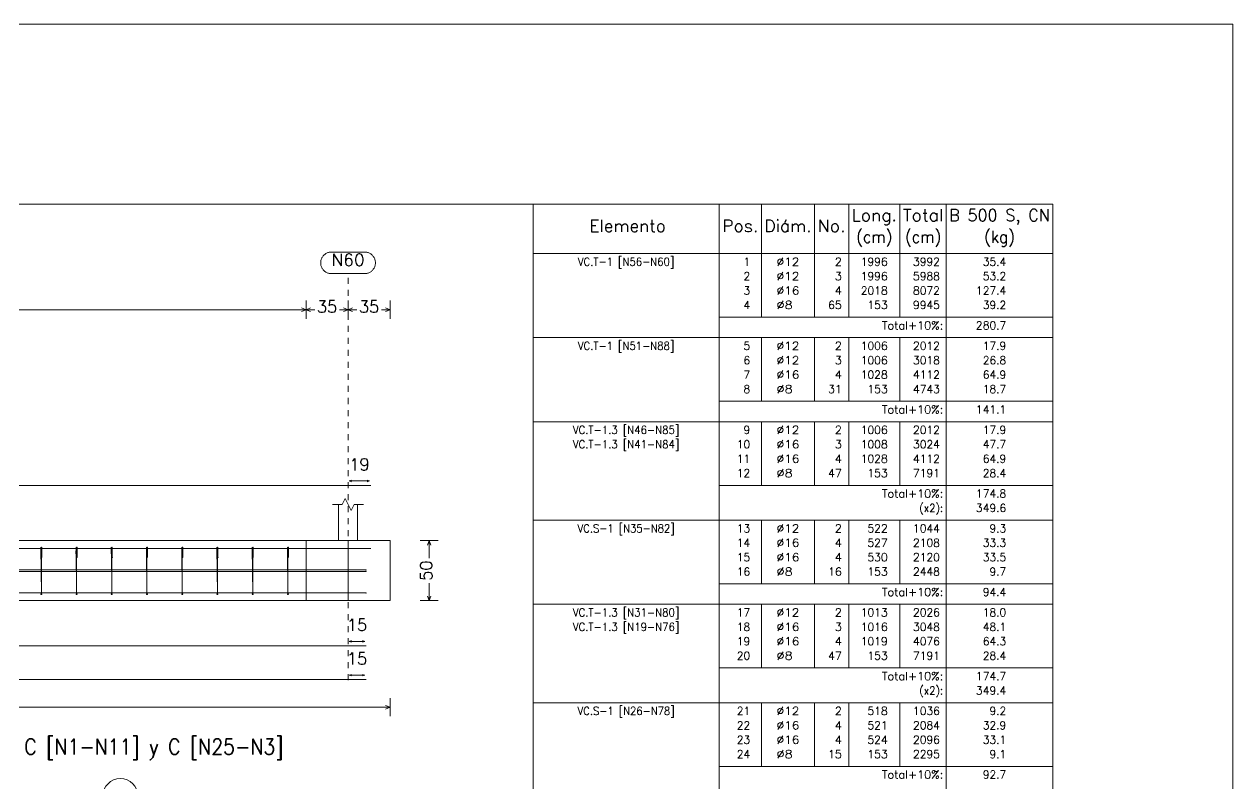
# Model space of a CAD drawing. Header units: millimetres. Extents: x -252 to 259, y -4 to 137.
# Drawn here: x 237.27 to 257.4, y 97.74 to 110.39 of the extents above; entities that cross this region are included whole.
import ezdxf
from ezdxf.enums import TextEntityAlignment as Align

# ---------------------------------------------------------------- set-up
doc = ezdxf.new("R2010")
doc.units = ezdxf.units.MM
doc.linetypes.add('CYPE_PUNTO', pattern=[0.075, 0, -0.075])
for name, color, linetype, lineweight in [('CIM_COTAS', 2, 'Continuous', 0), ('CIM_DIB_ARMADOS', 4, 'Continuous', 0), ('CIM_GEOMETRIA', 2, 'Continuous', 0), ('CIM_REFEREN', 2, 'Continuous', 0), ('CIM_TXT_ARMADOS', 3, 'Continuous', 0), ('RECUAD_LIMITES', 2, 'Continuous', 0), ('RECUAD_MARCO', 1, 'Continuous', 20), ('TABLAS', 1, 'Continuous', 0), ('TEXTO_TABLAS', 1, 'Continuous', 0)]:
    doc.layers.add(name, color=color, linetype=linetype, lineweight=lineweight)
doc.styles.add('CYPETXT', font='romans__.ttf', dxfattribs={"height": 0.2})

msp = doc.modelspace()

# ---------------------------------------------------------------- hatches: boundary and pattern name
at = {"layer": 'CIM_DIB_ARMADOS'}
h = msp.add_hatch(color=256, dxfattribs=at)
edge = h.paths.add_edge_path(flags=0)
edge.add_arc((237.544, 101.573), 0.0016, 0, 360)
h = msp.add_hatch(color=256, dxfattribs=at)
edge = h.paths.add_edge_path(flags=0)
edge.add_arc((237.561, 101.515), 0.0016, 0, 360)
h = msp.add_hatch(color=256, dxfattribs=at)
edge = h.paths.add_edge_path(flags=0)
edge.add_arc((238.13, 101.573), 0.0016, 0, 360)
h = msp.add_hatch(color=256, dxfattribs=at)
edge = h.paths.add_edge_path(flags=0)
edge.add_arc((238.148, 101.515), 0.0016, 0, 360)
h = msp.add_hatch(color=256, dxfattribs=at)
edge = h.paths.add_edge_path(flags=0)
edge.add_arc((238.717, 101.573), 0.0016, 0, 360)
h = msp.add_hatch(color=256, dxfattribs=at)
edge = h.paths.add_edge_path(flags=0)
edge.add_arc((238.735, 101.515), 0.0016, 0, 360)
h = msp.add_hatch(color=256, dxfattribs=at)
edge = h.paths.add_edge_path(flags=0)
edge.add_arc((239.304, 101.573), 0.0016, 0, 360)
h = msp.add_hatch(color=256, dxfattribs=at)
edge = h.paths.add_edge_path(flags=0)
edge.add_arc((239.321, 101.515), 0.0016, 0, 360)
h = msp.add_hatch(color=256, dxfattribs=at)
edge = h.paths.add_edge_path(flags=0)
edge.add_arc((239.891, 101.573), 0.0016, 0, 360)
h = msp.add_hatch(color=256, dxfattribs=at)
edge = h.paths.add_edge_path(flags=0)
edge.add_arc((239.908, 101.515), 0.0016, 0, 360)
h = msp.add_hatch(color=256, dxfattribs=at)
edge = h.paths.add_edge_path(flags=0)
edge.add_arc((240.478, 101.573), 0.0016, 0, 360)
h = msp.add_hatch(color=256, dxfattribs=at)
edge = h.paths.add_edge_path(flags=0)
edge.add_arc((240.495, 101.515), 0.0016, 0, 360)
h = msp.add_hatch(color=256, dxfattribs=at)
edge = h.paths.add_edge_path(flags=0)
edge.add_arc((241.065, 101.573), 0.0016, 0, 360)
h = msp.add_hatch(color=256, dxfattribs=at)
edge = h.paths.add_edge_path(flags=0)
edge.add_arc((241.082, 101.515), 0.0016, 0, 360)
h = msp.add_hatch(color=256, dxfattribs=at)
edge = h.paths.add_edge_path(flags=0)
edge.add_arc((241.651, 101.573), 0.0016, 0, 360)
h = msp.add_hatch(color=256, dxfattribs=at)
edge = h.paths.add_edge_path(flags=0)
edge.add_arc((241.669, 101.515), 0.0016, 0, 360)
h = msp.add_hatch(color=256, dxfattribs=at)
edge = h.paths.add_edge_path(flags=0)
edge.add_arc((243.042, 101.662), 0.0016, 0, 360)
h = msp.add_hatch(color=256, dxfattribs=at)
edge = h.paths.add_edge_path(flags=0)
edge.add_arc((242.962, 101.306), 0.0016, 0, 360)
h = msp.add_hatch(color=256, dxfattribs=at)
edge = h.paths.add_edge_path(flags=0)
edge.add_arc((242.962, 101.282), 0.0016, 0, 360)
h = msp.add_hatch(color=256, dxfattribs=at)
edge = h.paths.add_edge_path(flags=0)
edge.add_arc((242.962, 100.922), 0.0016, 0, 360)

# ---------------------------------------------------------------- linework, layer by layer
at = {"layer": 'CIM_COTAS', "linetype": 'CYPE_PUNTO'}
msp.add_line((242.662, 99.469), (242.662, 106.24), dxfattribs=at)
at = {"layer": 'CIM_COTAS'}
for p, q in [((241.962, 105.49), (241.962, 105.79)), ((241.962, 105.49), (241.962, 105.79)), ((242.662, 105.49), (242.662, 105.79)), ((242.662, 105.49), (242.662, 105.79)), ((243.362, 105.49), (243.362, 105.79)), ((223.256, 105.639), (241.962, 105.639)), ((241.962, 105.639), (241.887, 105.669)), ((241.962, 105.639), (241.887, 105.609)), ((241.962, 105.639), (242.037, 105.669)), ((241.962, 105.639), (242.037, 105.609)), ((241.962, 105.639), (242.107, 105.639)), ((242.518, 105.639), (242.662, 105.639)), ((242.662, 105.639), (242.587, 105.669)), ((242.662, 105.639), (242.587, 105.609)), ((242.662, 105.639), (242.737, 105.669)), ((242.662, 105.639), (242.737, 105.609)), ((242.662, 105.639), (242.806, 105.639)), ((243.218, 105.639), (243.362, 105.639)), ((243.362, 105.639), (243.287, 105.669)), ((243.362, 105.639), (243.287, 105.609)), ((243.863, 101.794), (244.163, 101.794)), ((244.013, 101.794), (243.983, 101.719)), ((244.013, 101.794), (244.043, 101.719)), ((244.013, 101.499), (244.013, 101.794)), ((244.013, 100.794), (244.013, 101.088)), ((244.013, 100.794), (243.983, 100.869)), ((244.013, 100.794), (244.043, 100.869)), ((243.863, 100.794), (244.163, 100.794)), ((243.362, 98.869), (243.362, 99.169)), ((223.506, 99.019), (243.362, 99.019)), ((243.362, 99.019), (243.287, 99.049)), ((243.362, 99.019), (243.287, 98.989))]:
    msp.add_line(p, q, dxfattribs=at)
msp.add_lwpolyline([(242.938, 106.6), (242.95, 106.599), (242.962, 106.598), (242.974, 106.596), (242.986, 106.593), (242.997, 106.59), (243.008, 106.585), (243.019, 106.58), (243.03, 106.574), (243.04, 106.568), (243.05, 106.561), (243.059, 106.553), (243.067, 106.545), (243.075, 106.536), (243.083, 106.526), (243.09, 106.516), (243.096, 106.506), (243.101, 106.495), (243.106, 106.484), (243.11, 106.473), (243.113, 106.461), (243.115, 106.449), (243.117, 106.438), (243.118, 106.426), (243.118, 106.413), (243.117, 106.401), (243.115, 106.39), (243.113, 106.378), (243.11, 106.366), (243.106, 106.355), (243.101, 106.344), (243.096, 106.333), (243.09, 106.323), (243.083, 106.313), (243.075, 106.303), (243.067, 106.294), (243.059, 106.286), (243.05, 106.278), (243.04, 106.271), (243.03, 106.265), (243.019, 106.259), (243.008, 106.254), (242.997, 106.249), (242.986, 106.246), (242.974, 106.243), (242.962, 106.241), (242.95, 106.24), (242.938, 106.24), (242.386, 106.24), (242.374, 106.24), (242.362, 106.241), (242.35, 106.243), (242.338, 106.246), (242.327, 106.249), (242.316, 106.254), (242.305, 106.259), (242.294, 106.265), (242.284, 106.271), (242.274, 106.278), (242.265, 106.286), (242.257, 106.294), (242.249, 106.303), (242.241, 106.313), (242.234, 106.323), (242.228, 106.333), (242.223, 106.344), (242.218, 106.355), (242.214, 106.366), (242.211, 106.378), (242.209, 106.39), (242.207, 106.401), (242.206, 106.413), (242.206, 106.426), (242.207, 106.438), (242.209, 106.449), (242.211, 106.461), (242.214, 106.473), (242.218, 106.484), (242.223, 106.495), (242.228, 106.506), (242.234, 106.516), (242.241, 106.526), (242.249, 106.536), (242.257, 106.545), (242.265, 106.553), (242.274, 106.561), (242.284, 106.568), (242.294, 106.574), (242.305, 106.58), (242.316, 106.585), (242.327, 106.59), (242.338, 106.593), (242.35, 106.596), (242.362, 106.598), (242.374, 106.599), (242.386, 106.6), (242.938, 106.6)], close=True, dxfattribs=at)
msp.add_circle((238.87, 97.539), 0.292, dxfattribs=at)
at = {"layer": 'CIM_DIB_ARMADOS'}
for points in [[(203.018, 102.377), (203.018, 102.713), (203.352, 102.713), (242.662, 102.713), (243.042, 102.713)], [(237.561, 101.515), (237.561, 101.623), (237.561, 101.629), (237.561, 101.635), (237.561, 101.67), (237.561, 101.678), (237.561, 101.684), (237.561, 101.686), (237.553, 101.686), (237.553, 101.684), (237.553, 101.678), (237.553, 101.67), (237.553, 100.918), (237.553, 100.91), (237.553, 100.904), (237.553, 100.902), (237.553, 100.904), (237.553, 100.91), (237.553, 100.918), (237.545, 101.67), (237.545, 101.678), (237.545, 101.684), (237.545, 101.686), (237.544, 101.686), (237.544, 101.685), (237.544, 101.681), (237.544, 101.573)], [(238.148, 101.515), (238.148, 101.623), (238.148, 101.629), (238.148, 101.635), (238.148, 101.67), (238.148, 101.678), (238.148, 101.684), (238.147, 101.686), (238.14, 101.686), (238.14, 101.684), (238.14, 101.678), (238.14, 101.67), (238.14, 100.918), (238.14, 100.91), (238.14, 100.904), (238.14, 100.902), (238.14, 100.904), (238.14, 100.91), (238.139, 100.918), (238.132, 101.67), (238.132, 101.678), (238.132, 101.684), (238.131, 101.686), (238.131, 101.686), (238.131, 101.685), (238.131, 101.681), (238.13, 101.573)], [(238.735, 101.515), (238.735, 101.623), (238.735, 101.629), (238.735, 101.635), (238.735, 101.67), (238.734, 101.678), (238.734, 101.684), (238.734, 101.686), (238.727, 101.686), (238.727, 101.684), (238.726, 101.678), (238.726, 101.67), (238.726, 100.918), (238.726, 100.91), (238.726, 100.904), (238.726, 100.902), (238.726, 100.904), (238.726, 100.91), (238.726, 100.918), (238.719, 101.67), (238.718, 101.678), (238.718, 101.684), (238.718, 101.686), (238.718, 101.686), (238.718, 101.685), (238.718, 101.681), (238.717, 101.573)], [(239.321, 101.515), (239.322, 101.623), (239.322, 101.629), (239.322, 101.635), (239.321, 101.67), (239.321, 101.678), (239.321, 101.684), (239.321, 101.686), (239.313, 101.686), (239.313, 101.684), (239.313, 101.678), (239.313, 101.67), (239.313, 100.918), (239.313, 100.91), (239.313, 100.904), (239.313, 100.902), (239.313, 100.904), (239.313, 100.91), (239.313, 100.918), (239.305, 101.67), (239.305, 101.678), (239.305, 101.684), (239.305, 101.686), (239.305, 101.686), (239.304, 101.685), (239.304, 101.681), (239.304, 101.573)], [(239.908, 101.515), (239.909, 101.623), (239.909, 101.629), (239.909, 101.635), (239.908, 101.67), (239.908, 101.678), (239.908, 101.684), (239.908, 101.686), (239.9, 101.686), (239.9, 101.684), (239.9, 101.678), (239.9, 101.67), (239.9, 100.918), (239.9, 100.91), (239.9, 100.904), (239.9, 100.902), (239.9, 100.904), (239.9, 100.91), (239.9, 100.918), (239.892, 101.67), (239.892, 101.678), (239.892, 101.684), (239.892, 101.686), (239.891, 101.686), (239.891, 101.685), (239.891, 101.681), (239.891, 101.573)], [(240.495, 101.515), (240.495, 101.623), (240.495, 101.629), (240.495, 101.635), (240.495, 101.67), (240.495, 101.678), (240.495, 101.684), (240.495, 101.686), (240.487, 101.686), (240.487, 101.684), (240.487, 101.678), (240.487, 101.67), (240.487, 100.918), (240.487, 100.91), (240.487, 100.904), (240.487, 100.902), (240.487, 100.904), (240.487, 100.91), (240.487, 100.918), (240.479, 101.67), (240.479, 101.678), (240.479, 101.684), (240.479, 101.686), (240.478, 101.686), (240.478, 101.685), (240.478, 101.681), (240.478, 101.573)], [(241.082, 101.515), (241.082, 101.623), (241.082, 101.629), (241.082, 101.635), (241.082, 101.67), (241.082, 101.678), (241.082, 101.684), (241.082, 101.686), (241.074, 101.686), (241.074, 101.684), (241.074, 101.678), (241.074, 101.67), (241.074, 100.918), (241.074, 100.91), (241.074, 100.904), (241.074, 100.902), (241.074, 100.904), (241.074, 100.91), (241.074, 100.918), (241.066, 101.67), (241.066, 101.678), (241.066, 101.684), (241.066, 101.686), (241.065, 101.686), (241.065, 101.685), (241.065, 101.681), (241.065, 101.573)], [(241.669, 101.515), (241.669, 101.623), (241.669, 101.629), (241.669, 101.635), (241.669, 101.67), (241.669, 101.678), (241.668, 101.684), (241.668, 101.686), (241.661, 101.686), (241.661, 101.684), (241.661, 101.678), (241.661, 101.67), (241.661, 100.918), (241.661, 100.91), (241.661, 100.904), (241.661, 100.902), (241.661, 100.904), (241.661, 100.91), (241.66, 100.918), (241.653, 101.67), (241.653, 101.678), (241.652, 101.684), (241.652, 101.686), (241.652, 101.686), (241.652, 101.685), (241.652, 101.681), (241.651, 101.573)], [(203.018, 101.326), (203.018, 101.638), (203.021, 101.65), (203.03, 101.659), (203.042, 101.662), (203.352, 101.662), (242.662, 101.662), (243.042, 101.662)], [(203.052, 101.306), (203.352, 101.306), (242.662, 101.306), (242.962, 101.306)], [(203.052, 101.282), (203.352, 101.282), (242.662, 101.282), (242.962, 101.282)], [(203.052, 100.922), (203.352, 100.922), (242.662, 100.922), (242.962, 100.922)], [(203.052, 100.041), (203.352, 100.041), (242.662, 100.041), (242.962, 100.041)], [(203.052, 99.479), (203.352, 99.479), (242.662, 99.479), (242.962, 99.479)]]:
    msp.add_lwpolyline(points, dxfattribs=at)
for centre, radius in [((237.544, 101.573), 0.0016), ((237.561, 101.515), 0.0016), ((238.13, 101.573), 0.0016), ((238.148, 101.515), 0.0016), ((238.717, 101.573), 0.0016), ((238.735, 101.515), 0.0016), ((239.304, 101.573), 0.0016), ((239.321, 101.515), 0.0016), ((239.891, 101.573), 0.0016), ((239.908, 101.515), 0.0016), ((240.478, 101.573), 0.0016), ((240.495, 101.515), 0.0016), ((241.065, 101.573), 0.0016), ((241.082, 101.515), 0.0016), ((241.651, 101.573), 0.0016), ((241.669, 101.515), 0.0016), ((243.042, 101.662), 0.0016), ((242.962, 101.306), 0.0016), ((242.962, 101.282), 0.0016), ((237.553, 100.902), 0.008), ((238.14, 100.902), 0.008), ((238.726, 100.902), 0.008), ((239.313, 100.902), 0.008), ((239.9, 100.902), 0.008), ((240.487, 100.902), 0.008), ((241.074, 100.902), 0.008), ((241.661, 100.902), 0.008), ((242.962, 100.922), 0.0016)]:
    msp.add_circle(centre, radius, dxfattribs=at)
at = {"layer": 'CIM_GEOMETRIA'}
for p, q in [((242.502, 102.394), (242.502, 101.794)), ((242.822, 101.794), (242.822, 102.394)), ((242.662, 101.794), (203.352, 101.794)), ((241.962, 101.794), (243.362, 101.794)), ((241.962, 101.794), (241.962, 100.794)), ((242.822, 101.794), (242.502, 101.794)), ((242.662, 101.794), (242.662, 100.794)), ((243.362, 100.794), (243.362, 101.794)), ((203.352, 100.794), (242.662, 100.794)), ((243.362, 100.794), (241.962, 100.794))]:
    msp.add_line(p, q, dxfattribs=at)
msp.add_lwpolyline([(242.402, 102.394), (242.562, 102.394), (242.612, 102.494), (242.712, 102.294), (242.762, 102.394), (242.922, 102.394)], dxfattribs=at)
at = {"layer": 'CIM_TXT_ARMADOS'}
for p, q in [((242.722, 102.8), (242.682, 102.788)), ((242.722, 102.775), (242.682, 102.788)), ((242.682, 102.788), (243.022, 102.788)), ((242.982, 102.8), (243.022, 102.788)), ((242.982, 102.775), (243.022, 102.788)), ((242.722, 100.129), (242.682, 100.116)), ((242.722, 100.103), (242.682, 100.116)), ((242.682, 100.116), (242.942, 100.116)), ((242.902, 100.129), (242.942, 100.116)), ((242.902, 100.103), (242.942, 100.116)), ((242.722, 99.567), (242.682, 99.554)), ((242.722, 99.541), (242.682, 99.554)), ((242.682, 99.554), (242.942, 99.554)), ((242.902, 99.567), (242.942, 99.554)), ((242.902, 99.541), (242.942, 99.554))]:
    msp.add_line(p, q, dxfattribs=at)
at = {"layer": 'RECUAD_LIMITES'}
msp.add_lwpolyline([(198, 68.394), (257.4, 68.394), (257.4, 110.394), (198, 110.394), (198, 68.394)], close=True, dxfattribs=at)
at = {"layer": 'RECUAD_MARCO'}
msp.add_lwpolyline([(201, 71.394), (254.4, 71.394), (254.4, 107.394), (201, 107.394), (201, 71.394)], close=True, dxfattribs=at)
at = {"layer": 'TABLAS'}
for p, q in [((245.744, 106.524), (245.744, 107.394)), ((245.744, 107.394), (254.4, 107.394)), ((248.844, 106.524), (248.844, 107.394)), ((249.547, 106.524), (249.547, 107.394)), ((250.433, 106.524), (250.433, 107.394)), ((251.001, 106.524), (251.001, 107.394)), ((251.854, 106.524), (251.854, 107.394)), ((252.626, 106.524), (252.626, 107.394)), ((254.4, 106.524), (254.4, 107.394)), ((245.744, 106.574), (254.4, 106.574)), ((245.744, 105.224), (245.744, 106.524)), ((248.844, 105.224), (248.844, 106.524)), ((249.547, 105.514), (249.547, 106.524)), ((250.433, 105.514), (250.433, 106.524)), ((251.001, 105.514), (251.001, 106.524)), ((251.854, 105.514), (251.854, 106.524)), ((252.626, 105.224), (252.626, 106.524)), ((254.4, 105.224), (254.4, 106.524)), ((248.844, 105.514), (254.4, 105.514)), ((245.744, 105.124), (245.744, 105.224)), ((245.744, 105.174), (254.4, 105.174)), ((245.744, 103.824), (245.744, 105.124)), ((248.844, 105.124), (248.844, 105.224)), ((248.844, 103.824), (248.844, 105.124)), ((249.547, 105.124), (249.547, 105.174)), ((249.547, 104.114), (249.547, 105.124)), ((250.433, 105.124), (250.433, 105.174)), ((250.433, 104.114), (250.433, 105.124)), ((251.001, 105.124), (251.001, 105.174)), ((251.001, 104.114), (251.001, 105.124)), ((251.854, 105.124), (251.854, 105.174)), ((251.854, 104.114), (251.854, 105.124)), ((252.626, 105.124), (252.626, 105.224)), ((252.626, 103.824), (252.626, 105.124)), ((254.4, 105.124), (254.4, 105.224)), ((254.4, 103.824), (254.4, 105.124)), ((248.844, 104.114), (254.4, 104.114)), ((245.744, 103.724), (245.744, 103.824)), ((245.744, 103.774), (254.4, 103.774)), ((245.744, 102.184), (245.744, 103.724)), ((248.844, 103.724), (248.844, 103.824)), ((248.844, 102.184), (248.844, 103.724)), ((249.547, 103.724), (249.547, 103.774)), ((249.547, 102.714), (249.547, 103.724)), ((250.433, 103.724), (250.433, 103.774)), ((250.433, 102.714), (250.433, 103.724)), ((251.001, 103.724), (251.001, 103.774)), ((251.001, 102.714), (251.001, 103.724)), ((251.854, 103.724), (251.854, 103.774)), ((251.854, 102.714), (251.854, 103.724)), ((252.626, 103.724), (252.626, 103.824)), ((252.626, 102.184), (252.626, 103.724)), ((254.4, 103.724), (254.4, 103.824)), ((254.4, 102.184), (254.4, 103.724)), ((248.844, 102.714), (254.4, 102.714)), ((245.744, 102.084), (245.744, 102.184)), ((245.744, 102.134), (254.4, 102.134)), ((245.744, 100.784), (245.744, 102.084)), ((248.844, 102.084), (248.844, 102.184)), ((248.844, 100.784), (248.844, 102.084)), ((249.547, 102.084), (249.547, 102.134)), ((249.547, 101.074), (249.547, 102.084)), ((250.433, 102.084), (250.433, 102.134)), ((250.433, 101.074), (250.433, 102.084)), ((251.001, 102.084), (251.001, 102.134)), ((251.001, 101.074), (251.001, 102.084)), ((251.854, 102.084), (251.854, 102.134)), ((251.854, 101.074), (251.854, 102.084)), ((252.626, 102.084), (252.626, 102.184)), ((252.626, 100.784), (252.626, 102.084)), ((254.4, 102.084), (254.4, 102.184)), ((254.4, 100.784), (254.4, 102.084)), ((248.844, 101.074), (254.4, 101.074)), ((245.744, 100.684), (245.744, 100.784)), ((245.744, 100.734), (254.4, 100.734)), ((245.744, 99.144), (245.744, 100.684)), ((248.844, 100.684), (248.844, 100.784)), ((248.844, 99.144), (248.844, 100.684)), ((249.547, 100.684), (249.547, 100.734)), ((249.547, 99.674), (249.547, 100.684)), ((250.433, 100.684), (250.433, 100.734)), ((250.433, 99.674), (250.433, 100.684)), ((251.001, 100.684), (251.001, 100.734)), ((251.001, 99.674), (251.001, 100.684)), ((251.854, 100.684), (251.854, 100.734)), ((251.854, 99.674), (251.854, 100.684)), ((252.626, 100.684), (252.626, 100.784)), ((252.626, 99.144), (252.626, 100.684)), ((254.4, 100.684), (254.4, 100.784)), ((254.4, 99.144), (254.4, 100.684)), ((248.844, 99.674), (254.4, 99.674)), ((245.744, 99.044), (245.744, 99.144)), ((245.744, 99.094), (254.4, 99.094)), ((248.844, 99.044), (248.844, 99.144)), ((249.547, 99.044), (249.547, 99.094)), ((250.433, 99.044), (250.433, 99.094)), ((251.001, 99.044), (251.001, 99.094)), ((251.854, 99.044), (251.854, 99.094)), ((252.626, 99.044), (252.626, 99.144)), ((254.4, 99.044), (254.4, 99.144)), ((245.744, 97.744), (245.744, 99.044)), ((248.844, 97.744), (248.844, 99.044)), ((249.547, 98.034), (249.547, 99.044)), ((250.433, 98.034), (250.433, 99.044)), ((251.001, 98.034), (251.001, 99.044)), ((251.854, 98.034), (251.854, 99.044)), ((252.626, 97.744), (252.626, 99.044)), ((254.4, 97.744), (254.4, 99.044)), ((248.844, 98.034), (254.4, 98.034)), ((245.744, 97.644), (245.744, 97.744)), ((248.844, 97.644), (248.844, 97.744)), ((252.626, 97.644), (252.626, 97.744)), ((254.4, 97.644), (254.4, 97.744))]:
    msp.add_line(p, q, dxfattribs=at)

# ---------------------------------------------------------------- texts
at = {"layer": 'CIM_COTAS', "style": 'CYPETXT'}
for s, width, p, p2 in [('N60', 0.925243, (242.386, 106.37), (242.938, 106.37)), ('35', 0.872274, (242.144, 105.59), (242.48, 105.59)), ('35', 0.872274, (242.844, 105.59), (243.18, 105.59))]:
    msp.add_text(s, height=0.2, dxfattribs=dict(at, width=width)).set_placement(p, p2, align=Align.FIT)
at = {"layer": 'CIM_COTAS', "style": 'CYPETXT', "width": 0.872274}
msp.add_text('50', height=0.2, rotation=90, dxfattribs=at).set_placement((244.063, 101.126), (244.063, 101.462), align=Align.FIT)
at = {"layer": 'CIM_REFEREN', "style": 'CYPETXT', "width": 0.752959}
msp.add_text('C [N1-N11] y C [N25-N3]', height=0.26, dxfattribs=at).set_placement((237.269, 98.232), (241.587, 98.232), align=Align.FIT)
at = {"layer": 'CIM_TXT_ARMADOS', "style": 'CYPETXT', "width": 0.872274}
for s, p, p2 in [('19', (242.684, 102.963), (243.02, 102.963)), ('15', (242.644, 100.291), (242.98, 100.291)), ('15', (242.644, 99.729), (242.98, 99.729))]:
    msp.add_text(s, height=0.2, dxfattribs=at).set_placement(p, p2, align=Align.FIT)
at = {"layer": 'TEXTO_TABLAS', "style": 'CYPETXT'}
for s, height, width, p, p2 in [('Long.', 0.2, 0.9375, (251.051, 107.114), (251.804, 107.114)), ('Total', 0.2, 0.935673, (251.904, 107.114), (252.576, 107.114)), ('B 500 S, CN', 0.2, 0.772853, (252.676, 107.114), (254.35, 107.114)), ('Elemento', 0.2, 0.923378, (246.681, 106.934), (247.957, 106.934)), ('Pos.', 0.2, 0.930268, (248.894, 106.934), (249.497, 106.934)), ('Diám.', 0.2, 0.924488, (249.597, 106.934), (250.383, 106.934)), ('No.', 0.2, 0.948905, (250.483, 106.934), (250.951, 106.934)), ('(cm)', 0.2, 0.819001, (251.127, 106.754), (251.727, 106.754)), ('(cm)', 0.2, 0.819001, (251.94, 106.754), (252.54, 106.754)), ('(kg)', 0.2, 0.827954, (253.256, 106.754), (253.769, 106.754)), ('VC.T-1 [N56-N60]', 0.13333, 0.806387, (246.491, 106.371), (248.097, 106.371)), ('1', 0.133, 0.872274, (249.251, 106.371), (249.363, 106.371)), ('%%c12', 0.1333, 0.955414, (249.8, 106.371), (250.18, 106.371)), ('2', 0.133, 0.872274, (250.773, 106.371), (250.885, 106.371)), ('1996', 0.1333, 0.872274, (251.203, 106.371), (251.651, 106.371)), ('3992', 0.1333, 0.872274, (252.072, 106.371), (252.52, 106.371)), ('35.4', 0.1333, 0.869308, (253.233, 106.371), (253.625, 106.371)), ('2', 0.133, 0.872274, (249.251, 106.131), (249.363, 106.131)), ('%%c12', 0.1333, 0.955414, (249.8, 106.131), (250.18, 106.131)), ('3', 0.133, 0.872274, (250.773, 106.131), (250.885, 106.131)), ('1996', 0.1333, 0.872274, (251.203, 106.131), (251.651, 106.131)), ('5988', 0.1333, 0.872274, (252.072, 106.131), (252.52, 106.131)), ('53.2', 0.1333, 0.869308, (253.233, 106.131), (253.625, 106.131)), ('3', 0.133, 0.872274, (249.251, 105.891), (249.363, 105.891)), ('%%c16', 0.1333, 0.955414, (249.8, 105.891), (250.18, 105.891)), ('4', 0.133, 0.872274, (250.773, 105.891), (250.885, 105.891)), ('2018', 0.1333, 0.872274, (251.203, 105.891), (251.651, 105.891)), ('8072', 0.1333, 0.872274, (252.072, 105.891), (252.52, 105.891)), ('127.4', 0.1333, 0.869965, (253.121, 105.891), (253.625, 105.891)), ('4', 0.133, 0.872274, (249.251, 105.651), (249.363, 105.651)), ('%%c8', 0.1333, 0.99505, (249.8, 105.651), (250.068, 105.651)), ('65', 0.1333, 0.872274, (250.661, 105.651), (250.885, 105.651)), ('153', 0.1333, 0.872274, (251.315, 105.651), (251.651, 105.651)), ('9945', 0.1333, 0.872274, (252.072, 105.651), (252.52, 105.651)), ('39.2', 0.1333, 0.869308, (253.233, 105.651), (253.625, 105.651)), ('Total+10%:', 0.1333, 0.906671, (251.554, 105.311), (252.576, 105.311)), ('280.7', 0.1333, 0.869965, (253.121, 105.311), (253.625, 105.311)), ('VC.T-1 [N51-N88]', 0.13333, 0.806387, (246.491, 104.971), (248.097, 104.971)), ('5', 0.133, 0.872274, (249.251, 104.971), (249.363, 104.971)), ('%%c12', 0.1333, 0.955414, (249.8, 104.971), (250.18, 104.971)), ('2', 0.133, 0.872274, (250.773, 104.971), (250.885, 104.971)), ('1006', 0.1333, 0.872274, (251.203, 104.971), (251.651, 104.971)), ('2012', 0.1333, 0.872274, (252.072, 104.971), (252.52, 104.971)), ('17.9', 0.1333, 0.869308, (253.233, 104.971), (253.625, 104.971)), ('6', 0.133, 0.872274, (249.251, 104.731), (249.363, 104.731)), ('%%c12', 0.1333, 0.955414, (249.8, 104.731), (250.18, 104.731)), ('3', 0.133, 0.872274, (250.773, 104.731), (250.885, 104.731)), ('1006', 0.1333, 0.872274, (251.203, 104.731), (251.651, 104.731)), ('3018', 0.1333, 0.872274, (252.072, 104.731), (252.52, 104.731)), ('26.8', 0.1333, 0.869308, (253.233, 104.731), (253.625, 104.731)), ('7', 0.133, 0.872274, (249.251, 104.491), (249.363, 104.491)), ('%%c16', 0.1333, 0.955414, (249.8, 104.491), (250.18, 104.491)), ('4', 0.133, 0.872274, (250.773, 104.491), (250.885, 104.491)), ('1028', 0.1333, 0.872274, (251.203, 104.491), (251.651, 104.491)), ('4112', 0.1333, 0.872274, (252.072, 104.491), (252.52, 104.491)), ('64.9', 0.1333, 0.869308, (253.233, 104.491), (253.625, 104.491)), ('8', 0.133, 0.872274, (249.251, 104.251), (249.363, 104.251)), ('%%c8', 0.1333, 0.99505, (249.8, 104.251), (250.068, 104.251)), ('31', 0.1333, 0.872274, (250.661, 104.251), (250.885, 104.251)), ('153', 0.1333, 0.872274, (251.315, 104.251), (251.651, 104.251)), ('4743', 0.1333, 0.872274, (252.072, 104.251), (252.52, 104.251)), ('18.7', 0.1333, 0.869308, (253.233, 104.251), (253.625, 104.251)), ('Total+10%:', 0.1333, 0.906671, (251.554, 103.911), (252.576, 103.911)), ('141.1', 0.1333, 0.869965, (253.121, 103.911), (253.625, 103.911)), ('VC.T-1.3 [N46-N85]', 0.13333, 0.811627, (246.407, 103.571), (248.181, 103.571)), ('9', 0.133, 0.872274, (249.251, 103.571), (249.363, 103.571)), ('%%c12', 0.1333, 0.955414, (249.8, 103.571), (250.18, 103.571)), ('2', 0.133, 0.872274, (250.773, 103.571), (250.885, 103.571)), ('1006', 0.1333, 0.872274, (251.203, 103.571), (251.651, 103.571)), ('2012', 0.1333, 0.872274, (252.072, 103.571), (252.52, 103.571)), ('17.9', 0.1333, 0.869308, (253.233, 103.571), (253.625, 103.571)), ('VC.T-1.3 [N41-N84]', 0.13333, 0.811627, (246.407, 103.331), (248.181, 103.331)), ('10', 0.1333, 0.872274, (249.139, 103.331), (249.363, 103.331)), ('%%c16', 0.1333, 0.955414, (249.8, 103.331), (250.18, 103.331)), ('3', 0.133, 0.872274, (250.773, 103.331), (250.885, 103.331)), ('1008', 0.1333, 0.872274, (251.203, 103.331), (251.651, 103.331)), ('3024', 0.1333, 0.872274, (252.072, 103.331), (252.52, 103.331)), ('47.7', 0.1333, 0.869308, (253.233, 103.331), (253.625, 103.331)), ('11', 0.1333, 0.872274, (249.139, 103.091), (249.363, 103.091)), ('%%c16', 0.1333, 0.955414, (249.8, 103.091), (250.18, 103.091)), ('4', 0.133, 0.872274, (250.773, 103.091), (250.885, 103.091)), ('1028', 0.1333, 0.872274, (251.203, 103.091), (251.651, 103.091)), ('4112', 0.1333, 0.872274, (252.072, 103.091), (252.52, 103.091)), ('64.9', 0.1333, 0.869308, (253.233, 103.091), (253.625, 103.091)), ('12', 0.1333, 0.872274, (249.139, 102.851), (249.363, 102.851)), ('%%c8', 0.1333, 0.99505, (249.8, 102.851), (250.068, 102.851)), ('47', 0.1333, 0.872274, (250.661, 102.851), (250.885, 102.851)), ('153', 0.1333, 0.872274, (251.315, 102.851), (251.651, 102.851)), ('7191', 0.1333, 0.872274, (252.072, 102.851), (252.52, 102.851)), ('28.4', 0.1333, 0.869308, (253.233, 102.851), (253.625, 102.851)), ('Total+10%:', 0.1333, 0.906671, (251.554, 102.511), (252.576, 102.511)), ('174.8', 0.1333, 0.869965, (253.121, 102.511), (253.625, 102.511)), ('(x2):', 0.1333, 0.820506, (252.178, 102.271), (252.576, 102.271)), ('349.6', 0.1333, 0.869965, (253.121, 102.271), (253.625, 102.271)), ('VC.S-1 [N35-N82]', 0.13333, 0.801322, (246.486, 101.931), (248.102, 101.931)), ('13', 0.1333, 0.872274, (249.139, 101.931), (249.363, 101.931)), ('%%c12', 0.1333, 0.955414, (249.8, 101.931), (250.18, 101.931)), ('2', 0.133, 0.872274, (250.773, 101.931), (250.885, 101.931)), ('522', 0.1333, 0.872274, (251.315, 101.931), (251.651, 101.931)), ('1044', 0.1333, 0.872274, (252.072, 101.931), (252.52, 101.931)), ('9.3', 0.1333, 0.868127, (253.345, 101.931), (253.625, 101.931)), ('14', 0.1333, 0.872274, (249.139, 101.691), (249.363, 101.691)), ('%%c16', 0.1333, 0.955414, (249.8, 101.691), (250.18, 101.691)), ('4', 0.133, 0.872274, (250.773, 101.691), (250.885, 101.691)), ('527', 0.1333, 0.872274, (251.315, 101.691), (251.651, 101.691)), ('2108', 0.1333, 0.872274, (252.072, 101.691), (252.52, 101.691)), ('33.3', 0.1333, 0.869308, (253.233, 101.691), (253.625, 101.691)), ('15', 0.1333, 0.872274, (249.139, 101.451), (249.363, 101.451)), ('%%c16', 0.1333, 0.955414, (249.8, 101.451), (250.18, 101.451)), ('4', 0.133, 0.872274, (250.773, 101.451), (250.885, 101.451)), ('530', 0.1333, 0.872274, (251.315, 101.451), (251.651, 101.451)), ('2120', 0.1333, 0.872274, (252.072, 101.451), (252.52, 101.451)), ('33.5', 0.1333, 0.869308, (253.233, 101.451), (253.625, 101.451)), ('16', 0.1333, 0.872274, (249.139, 101.211), (249.363, 101.211)), ('%%c8', 0.1333, 0.99505, (249.8, 101.211), (250.068, 101.211)), ('16', 0.1333, 0.872274, (250.661, 101.211), (250.885, 101.211)), ('153', 0.1333, 0.872274, (251.315, 101.211), (251.651, 101.211)), ('2448', 0.1333, 0.872274, (252.072, 101.211), (252.52, 101.211)), ('9.7', 0.1333, 0.868127, (253.345, 101.211), (253.625, 101.211)), ('Total+10%:', 0.1333, 0.906671, (251.554, 100.871), (252.576, 100.871)), ('94.4', 0.1333, 0.869308, (253.233, 100.871), (253.625, 100.871)), ('VC.T-1.3 [N31-N80]', 0.13333, 0.811627, (246.407, 100.531), (248.181, 100.531)), ('17', 0.1333, 0.872274, (249.139, 100.531), (249.363, 100.531)), ('%%c12', 0.1333, 0.955414, (249.8, 100.531), (250.18, 100.531)), ('2', 0.133, 0.872274, (250.773, 100.531), (250.885, 100.531)), ('1013', 0.1333, 0.872274, (251.203, 100.531), (251.651, 100.531)), ('2026', 0.1333, 0.872274, (252.072, 100.531), (252.52, 100.531)), ('18.0', 0.1333, 0.869308, (253.233, 100.531), (253.625, 100.531)), ('VC.T-1.3 [N19-N76]', 0.13333, 0.811627, (246.407, 100.291), (248.181, 100.291)), ('18', 0.1333, 0.872274, (249.139, 100.291), (249.363, 100.291)), ('%%c16', 0.1333, 0.955414, (249.8, 100.291), (250.18, 100.291)), ('3', 0.133, 0.872274, (250.773, 100.291), (250.885, 100.291)), ('1016', 0.1333, 0.872274, (251.203, 100.291), (251.651, 100.291)), ('3048', 0.1333, 0.872274, (252.072, 100.291), (252.52, 100.291)), ('48.1', 0.1333, 0.869308, (253.233, 100.291), (253.625, 100.291)), ('19', 0.1333, 0.872274, (249.139, 100.051), (249.363, 100.051)), ('%%c16', 0.1333, 0.955414, (249.8, 100.051), (250.18, 100.051)), ('4', 0.133, 0.872274, (250.773, 100.051), (250.885, 100.051)), ('1019', 0.1333, 0.872274, (251.203, 100.051), (251.651, 100.051)), ('4076', 0.1333, 0.872274, (252.072, 100.051), (252.52, 100.051)), ('64.3', 0.1333, 0.869308, (253.233, 100.051), (253.625, 100.051)), ('20', 0.1333, 0.872274, (249.139, 99.811), (249.363, 99.811)), ('%%c8', 0.1333, 0.99505, (249.8, 99.811), (250.068, 99.811)), ('47', 0.1333, 0.872274, (250.661, 99.811), (250.885, 99.811)), ('153', 0.1333, 0.872274, (251.315, 99.811), (251.651, 99.811)), ('7191', 0.1333, 0.872274, (252.072, 99.811), (252.52, 99.811)), ('28.4', 0.1333, 0.869308, (253.233, 99.811), (253.625, 99.811)), ('Total+10%:', 0.1333, 0.906671, (251.554, 99.471), (252.576, 99.471)), ('174.7', 0.1333, 0.869965, (253.121, 99.471), (253.625, 99.471)), ('(x2):', 0.1333, 0.820506, (252.178, 99.231), (252.576, 99.231)), ('349.4', 0.1333, 0.869965, (253.121, 99.231), (253.625, 99.231)), ('VC.S-1 [N26-N78]', 0.13333, 0.801322, (246.486, 98.891), (248.102, 98.891)), ('21', 0.1333, 0.872274, (249.139, 98.891), (249.363, 98.891)), ('%%c12', 0.1333, 0.955414, (249.8, 98.891), (250.18, 98.891)), ('2', 0.133, 0.872274, (250.773, 98.891), (250.885, 98.891)), ('518', 0.1333, 0.872274, (251.315, 98.891), (251.651, 98.891)), ('1036', 0.1333, 0.872274, (252.072, 98.891), (252.52, 98.891)), ('9.2', 0.1333, 0.868127, (253.345, 98.891), (253.625, 98.891)), ('22', 0.1333, 0.872274, (249.139, 98.651), (249.363, 98.651)), ('%%c16', 0.1333, 0.955414, (249.8, 98.651), (250.18, 98.651)), ('4', 0.133, 0.872274, (250.773, 98.651), (250.885, 98.651)), ('521', 0.1333, 0.872274, (251.315, 98.651), (251.651, 98.651)), ('2084', 0.1333, 0.872274, (252.072, 98.651), (252.52, 98.651)), ('32.9', 0.1333, 0.869308, (253.233, 98.651), (253.625, 98.651)), ('23', 0.1333, 0.872274, (249.139, 98.411), (249.363, 98.411)), ('%%c16', 0.1333, 0.955414, (249.8, 98.411), (250.18, 98.411)), ('4', 0.133, 0.872274, (250.773, 98.411), (250.885, 98.411)), ('524', 0.1333, 0.872274, (251.315, 98.411), (251.651, 98.411)), ('2096', 0.1333, 0.872274, (252.072, 98.411), (252.52, 98.411)), ('33.1', 0.1333, 0.869308, (253.233, 98.411), (253.625, 98.411)), ('24', 0.1333, 0.872274, (249.139, 98.171), (249.363, 98.171)), ('%%c8', 0.1333, 0.99505, (249.8, 98.171), (250.068, 98.171)), ('15', 0.1333, 0.872274, (250.661, 98.171), (250.885, 98.171)), ('153', 0.1333, 0.872274, (251.315, 98.171), (251.651, 98.171)), ('2295', 0.1333, 0.872274, (252.072, 98.171), (252.52, 98.171)), ('9.1', 0.1333, 0.868127, (253.345, 98.171), (253.625, 98.171)), ('Total+10%:', 0.1333, 0.906671, (251.554, 97.831), (252.576, 97.831)), ('92.7', 0.1333, 0.869308, (253.233, 97.831), (253.625, 97.831))]:
    msp.add_text(s, height=height, dxfattribs=dict(at, width=width)).set_placement(p, p2, align=Align.FIT)

doc.saveas('drawing.dxf')
